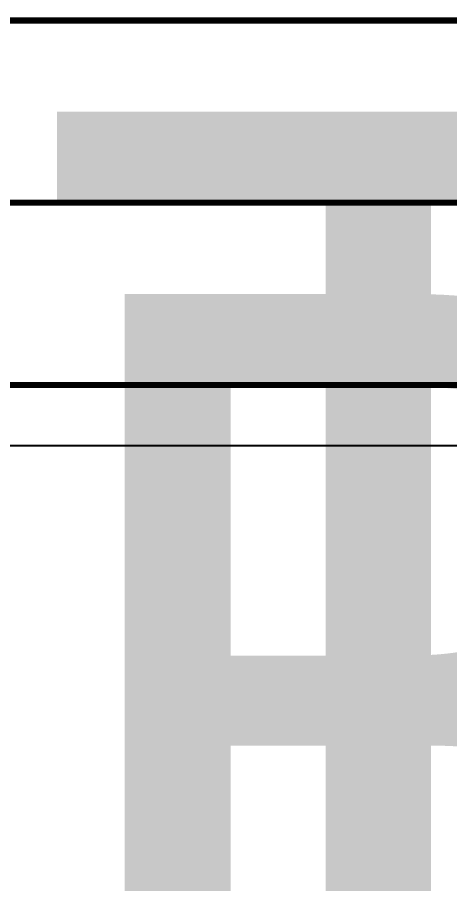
# Model space of a CAD drawing. Header units: millimetres. Extents: x 1990 to 8783, y 397 to 3825.
# Drawn here: x 4010.9 to 4046.5, y 2303.8 to 2375.1 of the extents above; entities that cross this region are included whole.
import ezdxf
from ezdxf.enums import TextEntityAlignment as Align

# ---------------------------------------------------------------- set-up
doc = ezdxf.new("R2018")
doc.units = ezdxf.units.MM
doc.layers.add('Форматы', color=7, linetype='Continuous')
doc.styles.add('-ISOCPEUR-', font='isocpeur.ttf')
doc.styles.get("Standard").update_dxf_attribs({"font": 'arial.ttf'})

# ---------------------------------------------------------------- blocks, each defined once
blk = doc.blocks.new('*U369')
blk.add_lwpolyline([(0, 123), (594, 123), (594, -297), (0, -297)], close=True)
at = {"const_width": 0.5}
blk.add_lwpolyline([(20, 118), (589, 118), (589, -292), (20, -292)], close=True, dxfattribs=at)
for points in [[(404, -262), (589, -262)], [(469, -277), (589, -277)]]:
    blk.add_lwpolyline(points, dxfattribs=at)
blk.add_attdef('РАЗРАБОТАЛ', text='', height=2.5).set_placement((424.501, -264.224), align=Align.MIDDLE_LEFT)
at = {"flags": 8}
for tag, height, p in [('ДАТА', 2.5, (464.074, -264.402)), ('ЛИСТ', 3, (560.388, -271.915)), ('ЛИСТОВ', 3, (577.888, -271.915))]:
    blk.add_attdef(tag, text='', height=height, dxfattribs=at).set_placement(p, align=Align.MIDDLE_CENTER)
blk.add_attdef('ПРОВЕРИЛ', (424.749, -270.729), '', height=2.5)
at = {"lineweight": 30, "flags": 104}
for tag, p in [('ТЕПЛОВЫЕ_СЕТИ', (504, -269.5)), ('ИМЯ_ЧЕРТЕЖА', (504, -284.5))]:
    blk.add_attdef(tag, text='', height=3, dxfattribs=at).set_placement(p, align=Align.MIDDLE_CENTER)
at = {"style": '-ISOCPEUR-', "flags": 8}
blk.add_attdef('ФОРМАТ', text='', height=3, dxfattribs=at).set_placement((554.972, -294.745), align=Align.MIDDLE_CENTER)

msp = doc.modelspace()

# ---------------------------------------------------------------- block references
at = {"layer": 'Форматы'}
ref = msp.add_blockref('*U369', (3508.029, 2636.836), dxfattribs=at)
lines = msp.add_mtext('Врезка на ж.д. №7\\P (М1:50)', dxfattribs={"layer": '0', "insert": (4012.029, 2352.336), "char_height": 70, "attachment_point": 1})
ref.add_attrib('ИМЯ_ЧЕРТЕЖА', '', (4012.029, 2352.336), dxfattribs={"flags": 104}).embed_mtext(lines)
lines = msp.add_mtext('Тепломеханические решения тепловых сетей', dxfattribs={"layer": '0', "insert": (4012.029, 2367.336), "char_height": 70, "attachment_point": 1})
ref.add_attrib('ТЕПЛОВЫЕ_СЕТИ', '', (4012.029, 2367.336), dxfattribs={"flags": 104}).embed_mtext(lines)

doc.saveas('drawing.dxf')
